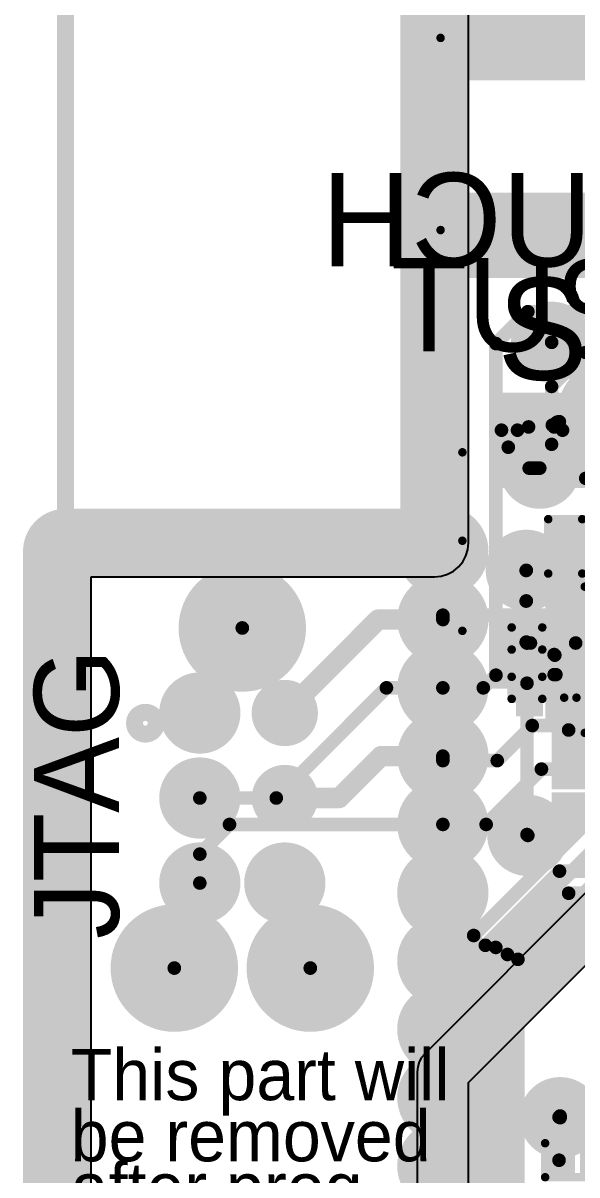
# Model space of a CAD drawing. Header units: millimetres. Extents: x 0.74 to 1.72, y 2.6 to 5.57.
# Drawn here: x 0.743 to 1.069, y 4.233 to 4.91 of the extents above; entities that cross this region are included whole.
import ezdxf

# ---------------------------------------------------------------- set-up
doc = ezdxf.new("R2010")
doc.units = ezdxf.units.MM
doc.header["$MEASUREMENT"] = 0
for name, color, linetype in [('BottomLayer', 5, 'Continuous'), ('BottomOverlay', 54, 'Continuous'), ('BottomPaste', 16, 'Continuous'), ('BottomSolder', 6, 'Continuous'), ('InternalPlane1', 76, 'Continuous'), ('InternalPlane2', 16, 'Continuous'), ('Mechanical1', 6, 'Continuous'), ('Mechanical2', 216, 'Continuous'), ('MultiLayer', 9, 'Continuous'), ('PadHoleLayer', 156, 'Continuous'), ('TopLayer', 1, 'Continuous'), ('TopOverlay', 2, 'Continuous'), ('TopPaste', 8, 'Continuous'), ('TopSolder', 216, 'Continuous'), ('ViaHoleLayer', 16, 'Continuous')]:
    doc.layers.add(name, color=color, linetype=linetype)

# ---------------------------------------------------------------- blocks, each defined once
blk = doc.blocks.new('8_UDFN_B_2')
at = {"layer": 'BottomLayer'}
for points in [[(-0.05512, 0.02362), (-0.02559, 0.02362), (-0.05512, 0.03543), (-0.02559, 0.03543)], [(0.02559, 0.02362), (0.05512, 0.02362), (0.02559, 0.03543), (0.05512, 0.03543)], [(-0.01772, -0.0315), (0.01772, -0.0315), (-0.01772, 0.0315), (0.01772, 0.0315)], [(-0.05512, 0.00394), (-0.02559, 0.00394), (-0.05512, 0.01575), (-0.02559, 0.01575)], [(0.02559, 0.00394), (0.05512, 0.00394), (0.02559, 0.01575), (0.05512, 0.01575)], [(-0.05512, -0.01575), (-0.02559, -0.01575), (-0.05512, -0.00394), (-0.02559, -0.00394)], [(0.02559, -0.01575), (0.05512, -0.01575), (0.02559, -0.00394), (0.05512, -0.00394)], [(-0.05512, -0.03543), (-0.02559, -0.03543), (-0.05512, -0.02362), (-0.02559, -0.02362)], [(0.02559, -0.03543), (0.05512, -0.03543), (0.02559, -0.02362), (0.05512, -0.02362)]]:
    blk.add_solid(points, dxfattribs=at)
at = {"layer": 'BottomOverlay', "const_width": 0.005}
for points in [[(0.036, 0.043), (-0.034, 0.043)], [(0.036, -0.043), (-0.034, -0.043)]]:
    blk.add_lwpolyline(points, dxfattribs=at)
at = {"layer": 'BottomOverlay'}
for points, const_width in [([(-0.03525, 0.043, 1), (-0.03275, 0.043, 1)], 0.0025), ([(0.03475, 0.043, 1), (0.03725, 0.043, 1)], 0.0025), ([(-0.049, -0.045, 1), (-0.053, -0.045, 1)], 0.00787), ([(-0.03525, -0.043, 1), (-0.03275, -0.043, 1)], 0.0025), ([(0.03475, -0.043, 1), (0.03725, -0.043, 1)], 0.0025), ([(-0.05497, -0.045, 1), (-0.05103, -0.045, 1)], 0.00394), ([(-0.05097, -0.045, 1), (-0.04703, -0.045, 1)], 0.00394)]:
    blk.add_lwpolyline(points, format="xyb", close=True, dxfattribs=dict(at, const_width=const_width))
at = {"layer": 'BottomPaste'}
for points in [[(-0.05512, 0.02362), (-0.02559, 0.02362), (-0.05512, 0.03543), (-0.02559, 0.03543)], [(0.02559, 0.02362), (0.05512, 0.02362), (0.02559, 0.03543), (0.05512, 0.03543)], [(-0.01772, -0.0315), (0.01772, -0.0315), (-0.01772, 0.0315), (0.01772, 0.0315)], [(-0.05512, 0.00394), (-0.02559, 0.00394), (-0.05512, 0.01575), (-0.02559, 0.01575)], [(0.02559, 0.00394), (0.05512, 0.00394), (0.02559, 0.01575), (0.05512, 0.01575)], [(-0.05512, -0.01575), (-0.02559, -0.01575), (-0.05512, -0.00394), (-0.02559, -0.00394)], [(0.02559, -0.01575), (0.05512, -0.01575), (0.02559, -0.00394), (0.05512, -0.00394)], [(-0.05512, -0.03543), (-0.02559, -0.03543), (-0.05512, -0.02362), (-0.02559, -0.02362)], [(0.02559, -0.03543), (0.05512, -0.03543), (0.02559, -0.02362), (0.05512, -0.02362)]]:
    blk.add_solid(points, dxfattribs=at)
at = {"layer": 'BottomSolder'}
for points in [[(-0.05912, 0.01962), (-0.02159, 0.01962), (-0.05912, 0.03943), (-0.02159, 0.03943)], [(-0.02172, -0.0355), (0.02172, -0.0355), (-0.02172, 0.0355), (0.02172, 0.0355)], [(0.02159, 0.01962), (0.05912, 0.01962), (0.02159, 0.03943), (0.05912, 0.03943)], [(-0.05912, -0.00006), (-0.02159, -0.00006), (-0.05912, 0.01975), (-0.02159, 0.01975)], [(0.02159, -0.00006), (0.05912, -0.00006), (0.02159, 0.01975), (0.05912, 0.01975)], [(-0.05912, -0.01975), (-0.02159, -0.01975), (-0.05912, 0.00006), (-0.02159, 0.00006)], [(0.02159, -0.01975), (0.05912, -0.01975), (0.02159, 0.00006), (0.05912, 0.00006)], [(-0.05912, -0.03943), (-0.02159, -0.03943), (-0.05912, -0.01962), (-0.02159, -0.01962)], [(0.02159, -0.03943), (0.05912, -0.03943), (0.02159, -0.01962), (0.05912, -0.01962)]]:
    blk.add_solid(points, dxfattribs=at)
blk = doc.blocks.new('U_FL_R_SMT_1_80__11')
at = {"layer": 'TopLayer'}
for points in [[(-0.07913, -0.00295), (-0.03701, -0.00295), (-0.07913, 0.08366), (-0.03701, 0.08366)], [(0.03701, -0.00295), (0.07913, -0.00295), (0.03701, 0.08366), (0.07913, 0.08366)], [(-0.02008, -0.05742), (0.02008, -0.05742), (-0.02008, -0.01529), (0.02008, -0.01529)]]:
    blk.add_solid(points, dxfattribs=at)
at = {"layer": 'TopOverlay', "const_width": 0.005}
for points in [[(-0.055, 0.097), (0.058, 0.097)], [(-0.06, -0.011), (-0.06, -0.029)], [(0.062, -0.011), (0.062, -0.029)], [(-0.06, -0.029), (-0.031, -0.029)], [(0.033, -0.029), (0.062, -0.029)]]:
    blk.add_lwpolyline(points, dxfattribs=at)
at = {"layer": 'TopOverlay', "const_width": 0.0025}
for points in [[(-0.05625, 0.097, 1), (-0.05375, 0.097, 1)], [(0.05675, 0.097, 1), (0.05925, 0.097, 1)], [(-0.06125, -0.011, 1), (-0.05875, -0.011, 1)], [(0.06075, -0.011, 1), (0.06325, -0.011, 1)], [(-0.06125, -0.029, 1), (-0.05875, -0.029, 1)], [(-0.06125, -0.029, 1), (-0.05875, -0.029, 1)], [(-0.03225, -0.029, 1), (-0.02975, -0.029, 1)], [(0.03175, -0.029, 1), (0.03425, -0.029, 1)], [(0.06075, -0.029, 1), (0.06325, -0.029, 1)], [(0.06075, -0.029, 1), (0.06325, -0.029, 1)]]:
    blk.add_lwpolyline(points, format="xyb", close=True, dxfattribs=at)
at = {"layer": 'TopPaste'}
for points in [[(-0.07913, -0.00295), (-0.03701, -0.00295), (-0.07913, 0.08366), (-0.03701, 0.08366)], [(0.03701, -0.00295), (0.07913, -0.00295), (0.03701, 0.08366), (0.07913, 0.08366)], [(-0.02008, -0.05742), (0.02008, -0.05742), (-0.02008, -0.01529), (0.02008, -0.01529)]]:
    blk.add_solid(points, dxfattribs=at)
at = {"layer": 'TopSolder'}
for points in [[(-0.08313, -0.00695), (-0.03301, -0.00695), (-0.08313, 0.08766), (-0.03301, 0.08766)], [(0.03301, -0.00695), (0.08313, -0.00695), (0.03301, 0.08766), (0.08313, 0.08766)], [(-0.02408, -0.06142), (0.02408, -0.06142), (-0.02408, -0.01129), (0.02408, -0.01129)]]:
    blk.add_solid(points, dxfattribs=at)
blk = doc.blocks.new('C___0402_B_22')
at = {"layer": 'BottomLayer'}
for points in [[(-0.0275, 0.0125), (-0.0275, -0.0125), (-0.0095, 0.0125), (-0.0095, -0.0125)], [(0.0095, 0.0125), (0.0095, -0.0125), (0.0275, 0.0125), (0.0275, -0.0125)]]:
    blk.add_solid(points, dxfattribs=at)
at = {"layer": 'BottomOverlay', "const_width": 0.005}
for points in [[(-0.031, 0.016), (-0.031, -0.016)], [(-0.011, 0.016), (-0.031, 0.016)], [(0.031, 0.016), (0.011, 0.016)], [(0.031, 0.016), (0.031, -0.016)], [(-0.011, -0.016), (-0.031, -0.016)], [(0.031, -0.016), (0.011, -0.016)]]:
    blk.add_lwpolyline(points, dxfattribs=at)
at = {"layer": 'BottomOverlay', "const_width": 0.0025}
for points in [[(-0.03225, 0.016, 1), (-0.02975, 0.016, 1)], [(-0.03225, 0.016, 1), (-0.02975, 0.016, 1)], [(-0.01225, 0.016, 1), (-0.00975, 0.016, 1)], [(0.00975, 0.016, 1), (0.01225, 0.016, 1)], [(0.02975, 0.016, 1), (0.03225, 0.016, 1)], [(0.02975, 0.016, 1), (0.03225, 0.016, 1)], [(-0.03225, -0.016, 1), (-0.02975, -0.016, 1)], [(-0.03225, -0.016, 1), (-0.02975, -0.016, 1)], [(-0.01225, -0.016, 1), (-0.00975, -0.016, 1)], [(0.00975, -0.016, 1), (0.01225, -0.016, 1)], [(0.02975, -0.016, 1), (0.03225, -0.016, 1)], [(0.02975, -0.016, 1), (0.03225, -0.016, 1)]]:
    blk.add_lwpolyline(points, format="xyb", close=True, dxfattribs=at)
at = {"layer": 'BottomPaste'}
for points in [[(-0.0275, 0.0125), (-0.0275, -0.0125), (-0.0095, 0.0125), (-0.0095, -0.0125)], [(0.0095, 0.0125), (0.0095, -0.0125), (0.0275, 0.0125), (0.0275, -0.0125)]]:
    blk.add_solid(points, dxfattribs=at)
at = {"layer": 'BottomSolder'}
for points in [[(-0.02986, 0.01486), (-0.02986, -0.01486), (-0.00714, 0.01486), (-0.00714, -0.01486)], [(0.00714, 0.01486), (0.00714, -0.01486), (0.02986, 0.01486), (0.02986, -0.01486)]]:
    blk.add_solid(points, dxfattribs=at)
blk = doc.blocks.new('B3U_1000P_23')
at = {"layer": 'TopLayer'}
for points in [[(-0.08307, -0.03386), (-0.05079, -0.03386), (-0.08307, 0.03386), (-0.05079, 0.03386)], [(0.05079, -0.03386), (0.08307, -0.03386), (0.05079, 0.03386), (0.08307, 0.03386)]]:
    blk.add_solid(points, dxfattribs=at)
at = {"layer": 'TopOverlay', "const_width": 0.005}
for points in [[(-0.053, 0.054), (0, 0.054)], [(0, 0.054), (0.052, 0.054)], [(-0.053, -0.054), (0, -0.054)], [(0, -0.054), (0.052, -0.054)]]:
    blk.add_lwpolyline(points, dxfattribs=at)
at = {"layer": 'TopOverlay', "const_width": 0.0025}
for points in [[(-0.05425, 0.054, 1), (-0.05175, 0.054, 1)], [(-0.00125, 0.054, 1), (0.00125, 0.054, 1)], [(-0.00125, 0.054, 1), (0.00125, 0.054, 1)], [(0.05075, 0.054, 1), (0.05325, 0.054, 1)], [(-0.05425, -0.054, 1), (-0.05175, -0.054, 1)], [(-0.00125, -0.054, 1), (0.00125, -0.054, 1)], [(-0.00125, -0.054, 1), (0.00125, -0.054, 1)], [(0.05075, -0.054, 1), (0.05325, -0.054, 1)]]:
    blk.add_lwpolyline(points, format="xyb", close=True, dxfattribs=at)
at = {"layer": 'TopPaste'}
for points in [[(-0.08307, -0.03386), (-0.05079, -0.03386), (-0.08307, 0.03386), (-0.05079, 0.03386)], [(0.05079, -0.03386), (0.08307, -0.03386), (0.05079, 0.03386), (0.08307, 0.03386)]]:
    blk.add_solid(points, dxfattribs=at)
at = {"layer": 'TopSolder'}
for points in [[(-0.08707, -0.03786), (-0.04679, -0.03786), (-0.08707, 0.03786), (-0.04679, 0.03786)], [(0.04679, -0.03786), (0.08707, -0.03786), (0.04679, 0.03786), (0.08707, 0.03786)]]:
    blk.add_solid(points, dxfattribs=at)
blk = doc.blocks.new('TC2030_IDC_24')
at = {"layer": 'BottomSolder', "const_width": 0.00402}
for points in [[(0.09799, 0.04, 1), (0.10201, 0.04, 1)], [(-0.10201, 0, 1), (-0.09799, 0, 1)], [(0.09799, -0.04, 1), (0.10201, -0.04, 1)]]:
    blk.add_lwpolyline(points, format="xyb", close=True, dxfattribs=at)
at = {"layer": 'InternalPlane1', "const_width": 0.03751}
for points in [[(0.08125, 0.04, 1), (0.11875, 0.04, 1)], [(-0.11875, 0, 1), (-0.08125, 0, 1)], [(0.08125, -0.04, 1), (0.11875, -0.04, 1)]]:
    blk.add_lwpolyline(points, format="xyb", close=True, dxfattribs=at)
at = {"layer": 'InternalPlane2', "const_width": 0.03751}
for points in [[(0.08125, 0.04, 1), (0.11875, 0.04, 1)], [(-0.11875, 0, 1), (-0.08125, 0, 1)], [(0.08125, -0.04, 1), (0.11875, -0.04, 1)]]:
    blk.add_lwpolyline(points, format="xyb", close=True, dxfattribs=at)
at = {"layer": 'PadHoleLayer', "const_width": 0.01951}
for points in [[(0.09025, 0.04, 1), (0.10975, 0.04, 1)], [(-0.10975, 0, 1), (-0.09025, 0, 1)], [(0.09025, -0.04, 1), (0.10975, -0.04, 1)]]:
    blk.add_lwpolyline(points, format="xyb", close=True, dxfattribs=at)
at = {"layer": 'TopLayer', "const_width": 0.01549}
for points in [[(-0.05775, 0.025, 1), (-0.04225, 0.025, 1)], [(-0.00775, 0.025, 1), (0.00775, 0.025, 1)], [(0.04225, 0.025, 1), (0.05775, 0.025, 1)], [(-0.05775, -0.025, 1), (-0.04225, -0.025, 1)], [(-0.05775, -0.025, 1), (-0.04225, -0.025, 1)], [(-0.00775, -0.025, 1), (0.00775, -0.025, 1)], [(0.04225, -0.025, 1), (0.05775, -0.025, 1)]]:
    blk.add_lwpolyline(points, format="xyb", close=True, dxfattribs=at)
at = {"layer": 'TopOverlay'}
for points, const_width in [([(-0.0376, -0.057, 1), (-0.0504, -0.057, 1)], 0.01), ([(-0.0529, -0.057, 1), (-0.0479, -0.057, 1)], 0.005), ([(-0.0401, -0.057, 1), (-0.0351, -0.057, 1)], 0.005)]:
    blk.add_lwpolyline(points, format="xyb", close=True, dxfattribs=dict(at, const_width=const_width))
at = {"layer": 'TopPaste', "const_width": 0.01549}
for points in [[(-0.05775, 0.025, 1), (-0.04225, 0.025, 1)], [(-0.00775, 0.025, 1), (0.00775, 0.025, 1)], [(0.04225, 0.025, 1), (0.05775, 0.025, 1)], [(-0.05775, -0.025, 1), (-0.04225, -0.025, 1)], [(-0.05775, -0.025, 1), (-0.04225, -0.025, 1)], [(-0.00775, -0.025, 1), (0.00775, -0.025, 1)], [(0.04225, -0.025, 1), (0.05775, -0.025, 1)]]:
    blk.add_lwpolyline(points, format="xyb", close=True, dxfattribs=at)
at = {"layer": 'TopSolder'}
for points, const_width in [([(-0.05975, 0.025, 1), (-0.04025, 0.025, 1)], 0.01949), ([(-0.00975, 0.025, 1), (0.00975, 0.025, 1)], 0.01949), ([(0.04025, 0.025, 1), (0.05975, 0.025, 1)], 0.01949), ([(0.09799, 0.04, 1), (0.10201, 0.04, 1)], 0.00402), ([(-0.10201, 0, 1), (-0.09799, 0, 1)], 0.00402), ([(-0.05975, -0.025, 1), (-0.04025, -0.025, 1)], 0.01949), ([(-0.05975, -0.025, 1), (-0.04025, -0.025, 1)], 0.01949), ([(-0.00975, -0.025, 1), (0.00975, -0.025, 1)], 0.01949), ([(0.04025, -0.025, 1), (0.05975, -0.025, 1)], 0.01949), ([(0.09799, -0.04, 1), (0.10201, -0.04, 1)], 0.00402)]:
    blk.add_lwpolyline(points, format="xyb", close=True, dxfattribs=dict(at, const_width=const_width))
blk = doc.blocks.new('R___0201_49')
at = {"layer": 'TopLayer'}
for points in [[(-0.01614, -0.00728), (-0.00551, -0.00728), (-0.01614, 0.00728), (-0.00551, 0.00728)], [(0.00551, -0.00728), (0.01614, -0.00728), (0.00551, 0.00728), (0.01614, 0.00728)]]:
    blk.add_solid(points, dxfattribs=at)
at = {"layer": 'TopOverlay', "const_width": 0.005}
for points in [[(-0.019, 0.01), (0.019, 0.01)], [(-0.019, -0.01), (-0.019, 0.01)], [(0.019, -0.01), (0.019, 0.01)], [(-0.019, -0.01), (0.019, -0.01)]]:
    blk.add_lwpolyline(points, dxfattribs=at)
at = {"layer": 'TopOverlay', "const_width": 0.0025}
for points in [[(-0.02025, 0.01, 1), (-0.01775, 0.01, 1)], [(-0.02025, 0.01, 1), (-0.01775, 0.01, 1)], [(0.01775, 0.01, 1), (0.02025, 0.01, 1)], [(0.01775, 0.01, 1), (0.02025, 0.01, 1)], [(-0.02025, -0.01, 1), (-0.01775, -0.01, 1)], [(-0.02025, -0.01, 1), (-0.01775, -0.01, 1)], [(0.01775, -0.01, 1), (0.02025, -0.01, 1)], [(0.01775, -0.01, 1), (0.02025, -0.01, 1)]]:
    blk.add_lwpolyline(points, format="xyb", close=True, dxfattribs=at)
at = {"layer": 'TopPaste'}
for points in [[(-0.01614, -0.00728), (-0.00551, -0.00728), (-0.01614, 0.00728), (-0.00551, 0.00728)], [(0.00551, -0.00728), (0.01614, -0.00728), (0.00551, 0.00728), (0.01614, 0.00728)]]:
    blk.add_solid(points, dxfattribs=at)
at = {"layer": 'TopSolder'}
for points in [[(-0.02014, -0.01128), (-0.00151, -0.01128), (-0.02014, 0.01128), (-0.00151, 0.01128)], [(0.00151, -0.01128), (0.02014, -0.01128), (0.00151, 0.01128), (0.02014, 0.01128)]]:
    blk.add_solid(points, dxfattribs=at)
blk = doc.blocks.new('SOT_363_60')
at = {"layer": 'TopLayer'}
for points in [[(-0.05394, 0.01772), (-0.02244, 0.01772), (-0.05394, 0.03346), (-0.02244, 0.03346)], [(0.02244, 0.01772), (0.05394, 0.01772), (0.02244, 0.03346), (0.05394, 0.03346)], [(-0.05394, -0.00787), (-0.02244, -0.00787), (-0.05394, 0.00787), (-0.02244, 0.00787)], [(0.02244, -0.00787), (0.05394, -0.00787), (0.02244, 0.00787), (0.05394, 0.00787)], [(-0.05394, -0.03346), (-0.02244, -0.03346), (-0.05394, -0.01772), (-0.02244, -0.01772)], [(0.02244, -0.03346), (0.05394, -0.03346), (0.02244, -0.01772), (0.05394, -0.01772)]]:
    blk.add_solid(points, dxfattribs=at)
at = {"layer": 'TopOverlay'}
for points, const_width in [([(-0.04339, 0.042, 1), (-0.05061, 0.042, 1)], 0.005), ([(-0.05186, 0.042, 1), (-0.04936, 0.042, 1)], 0.0025), ([(-0.04464, 0.042, 1), (-0.04214, 0.042, 1)], 0.0025), ([(-0.02525, 0.044, 1), (-0.02275, 0.044, 1)], 0.0025), ([(-0.02525, 0.044, 1), (-0.02275, 0.044, 1)], 0.0025), ([(-0.02525, 0.04, 1), (-0.02275, 0.04, 1)], 0.0025), ([(0.02275, 0.044, 1), (0.02525, 0.044, 1)], 0.0025), ([(0.02275, 0.044, 1), (0.02525, 0.044, 1)], 0.0025), ([(0.02275, 0.04, 1), (0.02525, 0.04, 1)], 0.0025), ([(-0.02525, -0.04, 1), (-0.02275, -0.04, 1)], 0.0025), ([(0.02275, -0.04, 1), (0.02525, -0.04, 1)], 0.0025), ([(-0.02525, -0.044, 1), (-0.02275, -0.044, 1)], 0.0025), ([(-0.02525, -0.044, 1), (-0.02275, -0.044, 1)], 0.0025), ([(0.02275, -0.044, 1), (0.02525, -0.044, 1)], 0.0025), ([(0.02275, -0.044, 1), (0.02525, -0.044, 1)], 0.0025)]:
    blk.add_lwpolyline(points, format="xyb", close=True, dxfattribs=dict(at, const_width=const_width))
at = {"layer": 'TopOverlay', "const_width": 0.005}
for points in [[(-0.024, 0.04), (-0.024, 0.044)], [(-0.024, 0.044), (0.024, 0.044)], [(0.024, 0.04), (0.024, 0.044)], [(-0.024, -0.044), (-0.024, -0.04)], [(0.024, -0.044), (0.024, -0.04)], [(-0.024, -0.044), (0.024, -0.044)]]:
    blk.add_lwpolyline(points, dxfattribs=at)
at = {"layer": 'TopPaste'}
for points in [[(-0.05394, 0.01772), (-0.02244, 0.01772), (-0.05394, 0.03346), (-0.02244, 0.03346)], [(0.02244, 0.01772), (0.05394, 0.01772), (0.02244, 0.03346), (0.05394, 0.03346)], [(-0.05394, -0.00787), (-0.02244, -0.00787), (-0.05394, 0.00787), (-0.02244, 0.00787)], [(0.02244, -0.00787), (0.05394, -0.00787), (0.02244, 0.00787), (0.05394, 0.00787)], [(-0.05394, -0.03346), (-0.02244, -0.03346), (-0.05394, -0.01772), (-0.02244, -0.01772)], [(0.02244, -0.03346), (0.05394, -0.03346), (0.02244, -0.01772), (0.05394, -0.01772)]]:
    blk.add_solid(points, dxfattribs=at)
at = {"layer": 'TopSolder'}
for points in [[(-0.05794, 0.01372), (-0.01844, 0.01372), (-0.05794, 0.03746), (-0.01844, 0.03746)], [(0.01844, 0.01372), (0.05794, 0.01372), (0.01844, 0.03746), (0.05794, 0.03746)], [(-0.05794, -0.01187), (-0.01844, -0.01187), (-0.05794, 0.01187), (-0.01844, 0.01187)], [(0.01844, -0.01187), (0.05794, -0.01187), (0.01844, 0.01187), (0.05794, 0.01187)], [(-0.05794, -0.03746), (-0.01844, -0.03746), (-0.05794, -0.01372), (-0.01844, -0.01372)], [(0.01844, -0.03746), (0.05794, -0.03746), (0.01844, -0.01372), (0.05794, -0.01372)]]:
    blk.add_solid(points, dxfattribs=at)
blk = doc.blocks.new('TEST_POINT_B_61')
at = {"layer": 'BottomLayer', "const_width": 0.03}
blk.add_lwpolyline([(-0.015, 0, 1), (0.015, 0, 1)], format="xyb", close=True, dxfattribs=at)
at = {"layer": 'BottomOverlay', "const_width": 0.00787}
for points in [[(-0.017, 0.037), (-0.037, 0.017)], [(-0.017, 0.037), (0.017, 0.037)], [(-0.017, 0.037), (0.017, 0.037)], [(0.017, 0.037), (0.037, 0.017)], [(-0.037, 0.017), (-0.037, -0.017)], [(0.037, 0.017), (0.037, -0.017)], [(-0.037, -0.017), (-0.017, -0.037)], [(0.037, -0.017), (0.017, -0.037)], [(-0.017, -0.037), (0.017, -0.037)], [(-0.017, -0.037), (0.017, -0.037)]]:
    blk.add_lwpolyline(points, dxfattribs=at)
at = {"layer": 'BottomOverlay', "const_width": 0.00394}
for points in [[(-0.01897, 0.037, 1), (-0.01503, 0.037, 1)], [(-0.01897, 0.037, 1), (-0.01503, 0.037, 1)], [(-0.01897, 0.037, 1), (-0.01503, 0.037, 1)], [(0.01503, 0.037, 1), (0.01897, 0.037, 1)], [(0.01503, 0.037, 1), (0.01897, 0.037, 1)], [(0.01503, 0.037, 1), (0.01897, 0.037, 1)], [(-0.03897, 0.017, 1), (-0.03503, 0.017, 1)], [(-0.03897, 0.017, 1), (-0.03503, 0.017, 1)], [(0.03503, 0.017, 1), (0.03897, 0.017, 1)], [(0.03503, 0.017, 1), (0.03897, 0.017, 1)], [(-0.03897, -0.017, 1), (-0.03503, -0.017, 1)], [(-0.03897, -0.017, 1), (-0.03503, -0.017, 1)], [(0.03503, -0.017, 1), (0.03897, -0.017, 1)], [(0.03503, -0.017, 1), (0.03897, -0.017, 1)], [(-0.01897, -0.037, 1), (-0.01503, -0.037, 1)], [(-0.01897, -0.037, 1), (-0.01503, -0.037, 1)], [(-0.01897, -0.037, 1), (-0.01503, -0.037, 1)], [(0.01503, -0.037, 1), (0.01897, -0.037, 1)], [(0.01503, -0.037, 1), (0.01897, -0.037, 1)], [(0.01503, -0.037, 1), (0.01897, -0.037, 1)]]:
    blk.add_lwpolyline(points, format="xyb", close=True, dxfattribs=at)
at = {"layer": 'BottomPaste', "const_width": 0.03}
blk.add_lwpolyline([(-0.015, 0, 1), (0.015, 0, 1)], format="xyb", close=True, dxfattribs=at)
at = {"layer": 'BottomSolder', "const_width": 0.034}
blk.add_lwpolyline([(-0.017, 0, 1), (0.017, 0, 1)], format="xyb", close=True, dxfattribs=at)
blk = doc.blocks.new('CAP_0201_B_95')
at = {"layer": 'BottomLayer'}
for points in [[(-0.01772, -0.00591), (-0.00591, -0.00591), (-0.01772, 0.00591), (-0.00591, 0.00591)], [(0.00591, -0.00591), (0.01772, -0.00591), (0.00591, 0.00591), (0.01772, 0.00591)]]:
    blk.add_solid(points, dxfattribs=at)
at = {"layer": 'BottomOverlay', "const_width": 0.005}
for points in [[(-0.008, 0.009), (-0.021, 0.009)], [(-0.021, -0.009), (-0.021, 0.009)], [(0.021, 0.009), (0.008, 0.009)], [(0.021, -0.009), (0.021, 0.009)], [(-0.008, -0.009), (-0.021, -0.009)], [(0.021, -0.009), (0.008, -0.009)]]:
    blk.add_lwpolyline(points, dxfattribs=at)
at = {"layer": 'BottomOverlay', "const_width": 0.0025}
for points in [[(-0.02225, 0.009, 1), (-0.01975, 0.009, 1)], [(-0.02225, 0.009, 1), (-0.01975, 0.009, 1)], [(-0.00925, 0.009, 1), (-0.00675, 0.009, 1)], [(0.00675, 0.009, 1), (0.00925, 0.009, 1)], [(0.01975, 0.009, 1), (0.02225, 0.009, 1)], [(0.01975, 0.009, 1), (0.02225, 0.009, 1)], [(-0.02225, -0.009, 1), (-0.01975, -0.009, 1)], [(-0.02225, -0.009, 1), (-0.01975, -0.009, 1)], [(-0.00925, -0.009, 1), (-0.00675, -0.009, 1)], [(0.00675, -0.009, 1), (0.00925, -0.009, 1)], [(0.01975, -0.009, 1), (0.02225, -0.009, 1)], [(0.01975, -0.009, 1), (0.02225, -0.009, 1)]]:
    blk.add_lwpolyline(points, format="xyb", close=True, dxfattribs=at)
at = {"layer": 'BottomPaste'}
for points in [[(-0.01772, -0.00591), (-0.00591, -0.00591), (-0.01772, 0.00591), (-0.00591, 0.00591)], [(0.00591, -0.00591), (0.01772, -0.00591), (0.00591, 0.00591), (0.01772, 0.00591)]]:
    blk.add_solid(points, dxfattribs=at)
at = {"layer": 'BottomSolder'}
for points in [[(-0.01988, -0.00807), (-0.00374, -0.00807), (-0.01988, 0.00807), (-0.00374, 0.00807)], [(0.00374, -0.00807), (0.01988, -0.00807), (0.00374, 0.00807), (0.01988, 0.00807)]]:
    blk.add_solid(points, dxfattribs=at)

msp = doc.modelspace()

# ---------------------------------------------------------------- linework, layer by layer
at = {"layer": 'BottomLayer', "const_width": 0.008}
for points in [[(1.02175, 4.72194), (1.04051, 4.7407)], [(1.04051, 4.7407), (1.17613, 4.7407)], [(1.02175, 4.52694), (1.02175, 4.72194)], [(1.05451, 4.7227), (1.17651, 4.7227)], [(1.03951, 4.5885), (1.03961, 4.5886)], [(1.03951, 4.5705), (1.03951, 4.5885)], [(1.03951, 4.5705), (1.03961, 4.5706)], [(1.03961, 4.5464), (1.03961, 4.5706)], [(1.03951, 4.5463), (1.03961, 4.5464)], [(1.03951, 4.5463), (1.04, 4.54581)], [(1.04203, 4.54584), (1.06865, 4.54584)], [(1.0143, 4.51949), (1.02175, 4.52694)], [(1.04, 4.43321), (1.04, 4.52219)], [(0.89251, 4.4547), (0.9573, 4.51949)], [(0.9573, 4.51949), (0.99051, 4.51949)], [(0.99051, 4.51949), (1.0143, 4.51949)], [(1.06451, 4.4947), (1.07721, 4.482)], [(0.84751, 4.4547), (0.89251, 4.4547)], [(1.00865, 4.37384), (1.08551, 4.4507)], [(0.84751, 4.4217), (0.86498, 4.43917)], [(0.86498, 4.43917), (0.99051, 4.43917)], [(1.02165, 4.36684), (1.09181, 4.437)], [(1.04, 4.43321), (1.04051, 4.4327)], [(0.84751, 4.4047), (0.84751, 4.4217)], [(1.03465, 4.35984), (1.09881, 4.424)], [(1.00865, 3.59692), (1.00865, 4.37384)], [(1.02165, 3.6023), (1.02165, 4.36684)], [(1.03465, 3.60956), (1.03465, 4.35984)]]:
    msp.add_lwpolyline(points, dxfattribs=at)
at = {"layer": 'BottomLayer'}
for points, const_width in [([(1.03851, 4.7407, 1), (1.04251, 4.7407, 1)], 0.004), ([(1.03851, 4.7407, 1), (1.04251, 4.7407, 1)], 0.004), ([(1.05008, 4.7227, 1), (1.05894, 4.7227, 1)], 0.00886), ([(1.01975, 4.72194, 1), (1.02375, 4.72194, 1)], 0.004), ([(1.01975, 4.72194, 1), (1.02375, 4.72194, 1)], 0.004), ([(1.05251, 4.7227, 1), (1.05651, 4.7227, 1)], 0.004), ([(1.04308, 4.6487, 1), (1.05194, 4.6487, 1)], 0.00886), ([(1.03518, 4.5886, 1), (1.04404, 4.5886, 1)], 0.00886), ([(1.03751, 4.5885, 1), (1.04151, 4.5885, 1)], 0.004), ([(1.03751, 4.5885, 1), (1.04151, 4.5885, 1)], 0.004), ([(1.03761, 4.5886, 1), (1.04161, 4.5886, 1)], 0.004), ([(1.03751, 4.5705, 1), (1.04151, 4.5705, 1)], 0.004), ([(1.03751, 4.5705, 1), (1.04151, 4.5705, 1)], 0.004), ([(1.03761, 4.5706, 1), (1.04161, 4.5706, 1)], 0.004), ([(1.03761, 4.5706, 1), (1.04161, 4.5706, 1)], 0.004), ([(1.03751, 4.5463, 1), (1.04151, 4.5463, 1)], 0.004), ([(1.03751, 4.5463, 1), (1.04151, 4.5463, 1)], 0.004), ([(1.03761, 4.5464, 1), (1.04161, 4.5464, 1)], 0.004), ([(1.03761, 4.5464, 1), (1.04161, 4.5464, 1)], 0.004), ([(1.038, 4.54581, 1), (1.042, 4.54581, 1)], 0.004), ([(1.04003, 4.54584, 1), (1.04403, 4.54584, 1)], 0.004), ([(1.06665, 4.54584, 1), (1.07065, 4.54584, 1)], 0.004), ([(1.01975, 4.52694, 1), (1.02375, 4.52694, 1)], 0.004), ([(1.01975, 4.52694, 1), (1.02375, 4.52694, 1)], 0.004), ([(1.038, 4.52219, 1), (1.042, 4.52219, 1)], 0.004), ([(0.9553, 4.51949, 1), (0.9593, 4.51949, 1)], 0.004), ([(0.9553, 4.51949, 1), (0.9593, 4.51949, 1)], 0.004), ([(0.98851, 4.51949, 1), (0.99251, 4.51949, 1)], 0.004), ([(0.98851, 4.51949, 1), (0.99251, 4.51949, 1)], 0.004), ([(1.0123, 4.51949, 1), (1.0163, 4.51949, 1)], 0.004), ([(1.0123, 4.51949, 1), (1.0163, 4.51949, 1)], 0.004), ([(0.84308, 4.5047, 1), (0.85194, 4.5047, 1)], 0.00886), ([(1.06251, 4.4947, 1), (1.06651, 4.4947, 1)], 0.004), ([(0.84308, 4.4547, 1), (0.85194, 4.4547, 1)], 0.00886), ([(0.84551, 4.4547, 1), (0.84951, 4.4547, 1)], 0.004), ([(0.89051, 4.4547, 1), (0.89451, 4.4547, 1)], 0.004), ([(0.89051, 4.4547, 1), (0.89451, 4.4547, 1)], 0.004), ([(0.86298, 4.43917, 1), (0.86698, 4.43917, 1)], 0.004), ([(0.86298, 4.43917, 1), (0.86698, 4.43917, 1)], 0.004), ([(0.98851, 4.43917, 1), (0.99251, 4.43917, 1)], 0.004), ([(1.03608, 4.4327, 1), (1.04494, 4.4327, 1)], 0.00886), ([(1.038, 4.43321, 1), (1.042, 4.43321, 1)], 0.004), ([(1.038, 4.43321, 1), (1.042, 4.43321, 1)], 0.004), ([(1.03851, 4.4327, 1), (1.04251, 4.4327, 1)], 0.004), ([(0.84551, 4.4217, 1), (0.84951, 4.4217, 1)], 0.004), ([(0.84551, 4.4217, 1), (0.84951, 4.4217, 1)], 0.004), ([(0.84308, 4.4047, 1), (0.85194, 4.4047, 1)], 0.00886), ([(0.89308, 4.4047, 1), (0.90194, 4.4047, 1)], 0.00886), ([(0.84551, 4.4047, 1), (0.84951, 4.4047, 1)], 0.004), ([(1.00665, 4.37384, 1), (1.01065, 4.37384, 1)], 0.004), ([(1.00665, 4.37384, 1), (1.01065, 4.37384, 1)], 0.004), ([(1.01965, 4.36684, 1), (1.02365, 4.36684, 1)], 0.004), ([(1.01965, 4.36684, 1), (1.02365, 4.36684, 1)], 0.004), ([(1.03265, 4.35984, 1), (1.03665, 4.35984, 1)], 0.004), ([(1.03265, 4.35984, 1), (1.03665, 4.35984, 1)], 0.004), ([(1.05508, 4.2667, 1), (1.06394, 4.2667, 1)], 0.00886)]:
    msp.add_lwpolyline(points, format="xyb", close=True, dxfattribs=dict(at, const_width=const_width))
for points in [[(1.05451, 4.56553), (1.08468, 4.56553), (1.05451, 4.6157), (1.08468, 4.6157)], [(1.01151, 4.54849), (1.01151, 4.5707), (0.97051, 4.54849), (0.97051, 4.5707)], [(1.03351, 4.5177), (1.08551, 4.5177), (1.03351, 4.5327), (1.08551, 4.5327)], [(1.01151, 4.5077), (1.01151, 4.52991), (0.97051, 4.5077), (0.97051, 4.52991)], [(1.03351, 4.5027), (1.04951, 4.5027), (1.03351, 4.52219), (1.04951, 4.52219)], [(1.05451, 4.4777), (1.08451, 4.4777), (1.05451, 4.5117), (1.08451, 4.5117)], [(1.01151, 4.46801), (1.01151, 4.49023), (0.97051, 4.46801), (0.97051, 4.49023)], [(1.01151, 4.42786), (1.01151, 4.45007), (0.97051, 4.42786), (0.97051, 4.45007)]]:
    msp.add_solid(points, dxfattribs=at)
at = {"layer": 'BottomSolder'}
for points, const_width in [([(0.98608, 4.5998, 1), (0.99494, 4.5998, 1)], 0.00886), ([(0.98608, 4.55964, 1), (0.99494, 4.55964, 1)], 0.00886), ([(0.98608, 4.51949, 1), (0.99494, 4.51949, 1)], 0.00886), ([(0.84108, 4.5047, 1), (0.85394, 4.5047, 1)], 0.01286), ([(0.98608, 4.47933, 1), (0.99494, 4.47933, 1)], 0.00886), ([(0.84108, 4.4547, 1), (0.85394, 4.4547, 1)], 0.01286), ([(0.98608, 4.43917, 1), (0.99494, 4.43917, 1)], 0.00886), ([(0.89108, 4.4047, 1), (0.90394, 4.4047, 1)], 0.01286), ([(0.98608, 4.39902, 1), (0.99494, 4.39902, 1)], 0.00886), ([(0.98608, 4.35886, 1), (0.99494, 4.35886, 1)], 0.00886), ([(0.98608, 4.3187, 1), (0.99494, 4.3187, 1)], 0.00886), ([(0.98608, 4.27854, 1), (0.99494, 4.27854, 1)], 0.00886), ([(0.98608, 4.23839, 1), (0.99494, 4.23839, 1)], 0.00886)]:
    msp.add_lwpolyline(points, format="xyb", close=True, dxfattribs=dict(at, const_width=const_width))
at = {"layer": 'InternalPlane1'}
for p, q in [((1.00564, 4.60482), (1.00564, 4.98492)), ((1.00411, 4.59713), (1.00526, 4.6009)), ((1.00526, 4.6009), (1.00564, 4.60482)), ((0.99975, 4.59061), (1.00225, 4.59365)), ((1.00225, 4.59365), (1.00411, 4.59713)), ((0.98947, 4.58511), (0.99324, 4.58625)), ((0.99324, 4.58625), (0.99671, 4.58811)), ((0.99671, 4.58811), (0.99975, 4.59061)), ((0.78359, 4.21278), (0.78359, 4.58472)), ((0.78359, 4.58472), (0.98554, 4.58472)), ((0.98554, 4.58472), (0.98947, 4.58511)), ((1.07685, 4.40136), (0.97985, 4.30436)), ((1.00558, 4.28746), (1.09375, 4.37563)), ((0.97798, 4.30207), (0.97658, 4.29947)), ((0.97985, 4.30436), (0.97798, 4.30207)), ((0.97573, 4.29664), (0.97544, 4.2937)), ((0.97658, 4.29947), (0.97573, 4.29664)), ((0.97544, 4.2937), (0.97544, 4.21278)), ((1.00558, 4.2057), (1.00558, 4.28746))]:
    msp.add_line(p, q, dxfattribs=at)
for points, const_width in [([(0.98554, 4.60482), (0.98554, 5)], 0.04), ([(0.76851, 4.60482), (0.98554, 4.60482)], 0.04), ([(0.7635, 4.1977), (0.7635, 4.5998)], 0.04), ([(0.99051, 4.2937), (1.08751, 4.3907)], 0.03), ([(0.99051, 4.2057), (0.99051, 4.2937)], 0.03)]:
    msp.add_lwpolyline(points, dxfattribs=dict(at, const_width=const_width))
for points, const_width in [([(1.04256, 4.7227, 1), (1.06646, 4.7227, 1)], 0.02391), ([(1.03556, 4.6487, 1), (1.05946, 4.6487, 1)], 0.02391), ([(0.75851, 4.60482, 1), (0.77851, 4.60482, 1)], 0.02), ([(0.75851, 4.60482, 1), (0.77851, 4.60482, 1)], 0.02), ([(0.97708, 4.5998, 1), (1.00394, 4.5998, 1)], 0.02686), ([(0.97554, 4.60482, 1), (0.99554, 4.60482, 1)], 0.02), ([(0.97554, 4.60482, 1), (0.99554, 4.60482, 1)], 0.02), ([(0.7535, 4.5998, 1), (0.7735, 4.5998, 1)], 0.02), ([(0.7535, 4.5998, 1), (0.7735, 4.5998, 1)], 0.02), ([(0.97708, 4.55964, 1), (1.00394, 4.55964, 1)], 0.02686), ([(0.97708, 4.51949, 1), (1.00394, 4.51949, 1)], 0.02686), ([(0.97708, 4.47933, 1), (1.00394, 4.47933, 1)], 0.02686), ([(0.83556, 4.4547, 1), (0.85946, 4.4547, 1)], 0.02391), ([(0.97708, 4.43917, 1), (1.00394, 4.43917, 1)], 0.02686), ([(1.02856, 4.4327, 1), (1.05246, 4.4327, 1)], 0.02391), ([(0.83556, 4.4047, 1), (0.85946, 4.4047, 1)], 0.02391), ([(0.88556, 4.4047, 1), (0.90946, 4.4047, 1)], 0.02391), ([(0.97708, 4.35886, 1), (1.00394, 4.35886, 1)], 0.02686), ([(0.97708, 4.3187, 1), (1.00394, 4.3187, 1)], 0.02686), ([(0.98301, 4.2937, 1), (0.99801, 4.2937, 1)], 0.015), ([(0.98301, 4.2937, 1), (0.99801, 4.2937, 1)], 0.015), ([(0.97708, 4.27854, 1), (1.00394, 4.27854, 1)], 0.02686), ([(1.04756, 4.2667, 1), (1.07146, 4.2667, 1)], 0.02391), ([(0.97708, 4.23839, 1), (1.00394, 4.23839, 1)], 0.02686)]:
    msp.add_lwpolyline(points, format="xyb", close=True, dxfattribs=dict(at, const_width=const_width))
at = {"layer": 'InternalPlane1', "const_width": 0.04}
msp.add_lwpolyline([(0.7635, 4.5998, -0.414214), (0.76851, 4.60482)], format="xyb", dxfattribs=at)
at = {"layer": 'InternalPlane2'}
for p, q in [((1.00564, 4.60482), (1.00564, 4.98492)), ((1.00411, 4.59713), (1.00526, 4.6009)), ((1.00526, 4.6009), (1.00564, 4.60482)), ((0.99975, 4.59061), (1.00225, 4.59365)), ((1.00225, 4.59365), (1.00411, 4.59713)), ((0.98947, 4.58511), (0.99324, 4.58625)), ((0.99324, 4.58625), (0.99671, 4.58811)), ((0.99671, 4.58811), (0.99975, 4.59061)), ((0.78359, 4.21278), (0.78359, 4.58472)), ((0.78359, 4.58472), (0.98554, 4.58472)), ((0.98554, 4.58472), (0.98947, 4.58511))]:
    msp.add_line(p, q, dxfattribs=at)
at = {"layer": 'InternalPlane2', "const_width": 0.04}
for points in [[(0.98554, 4.60482), (0.98554, 5)], [(0.76851, 4.60482), (0.98554, 4.60482)], [(0.7635, 4.1977), (0.7635, 4.5998)]]:
    msp.add_lwpolyline(points, dxfattribs=at)
at = {"layer": 'InternalPlane2'}
for points, const_width in [([(1.04256, 4.7227, 1), (1.06646, 4.7227, 1)], 0.02391), ([(0.75851, 4.60482, 1), (0.77851, 4.60482, 1)], 0.02), ([(0.75851, 4.60482, 1), (0.77851, 4.60482, 1)], 0.02), ([(0.97708, 4.5998, 1), (1.00394, 4.5998, 1)], 0.02686), ([(0.97554, 4.60482, 1), (0.99554, 4.60482, 1)], 0.02), ([(0.97554, 4.60482, 1), (0.99554, 4.60482, 1)], 0.02), ([(0.7535, 4.5998, 1), (0.7735, 4.5998, 1)], 0.02), ([(0.7535, 4.5998, 1), (0.7735, 4.5998, 1)], 0.02), ([(1.02766, 4.5886, 1), (1.05156, 4.5886, 1)], 0.02391), ([(0.97708, 4.55964, 1), (1.00394, 4.55964, 1)], 0.02686), ([(0.97708, 4.51949, 1), (1.00394, 4.51949, 1)], 0.02686), ([(0.83556, 4.5047, 1), (0.85946, 4.5047, 1)], 0.02391), ([(0.97708, 4.47933, 1), (1.00394, 4.47933, 1)], 0.02686), ([(0.83556, 4.4547, 1), (0.85946, 4.4547, 1)], 0.02391), ([(0.97708, 4.43917, 1), (1.00394, 4.43917, 1)], 0.02686), ([(0.83556, 4.4047, 1), (0.85946, 4.4047, 1)], 0.02391), ([(0.97708, 4.39902, 1), (1.00394, 4.39902, 1)], 0.02686), ([(0.97708, 4.3187, 1), (1.00394, 4.3187, 1)], 0.02686), ([(0.97708, 4.27854, 1), (1.00394, 4.27854, 1)], 0.02686), ([(0.97708, 4.23839, 1), (1.00394, 4.23839, 1)], 0.02686)]:
    msp.add_lwpolyline(points, format="xyb", close=True, dxfattribs=dict(at, const_width=const_width))
at = {"layer": 'InternalPlane2', "const_width": 0.04}
msp.add_lwpolyline([(0.7635, 4.5998, -0.414214), (0.76851, 4.60482)], format="xyb", dxfattribs=at)
at = {"layer": 'Mechanical1', "const_width": 0.01}
msp.add_lwpolyline([(0.76851, 4.6148), (0.76851, 5.2347)], dxfattribs=at)
at = {"layer": 'Mechanical1', "const_width": 0.005}
msp.add_lwpolyline([(0.76601, 4.6148, 1), (0.77101, 4.6148, 1)], format="xyb", close=True, dxfattribs=at)
at = {"layer": 'Mechanical2', "const_width": 0.01}
for points in [[(0.99056, 4.5998), (0.99056, 5)], [(0.76851, 4.1977), (0.76851, 4.5998)], [(0.76851, 4.5998), (0.98951, 4.5998)]]:
    msp.add_lwpolyline(points, dxfattribs=at)
at = {"layer": 'Mechanical2', "const_width": 0.005}
for points in [[(0.76601, 4.5998, 1), (0.77101, 4.5998, 1)], [(0.76601, 4.5998, 1), (0.77101, 4.5998, 1)], [(0.98701, 4.5998, 1), (0.99201, 4.5998, 1)], [(0.98806, 4.5998, 1), (0.99306, 4.5998, 1)]]:
    msp.add_lwpolyline(points, format="xyb", close=True, dxfattribs=at)
at = {"layer": 'MultiLayer', "const_width": 0.00886}
for points in [[(1.05008, 4.7227, 1), (1.05894, 4.7227, 1)], [(1.04308, 4.6487, 1), (1.05194, 4.6487, 1)], [(1.03518, 4.5886, 1), (1.04404, 4.5886, 1)], [(0.84308, 4.5047, 1), (0.85194, 4.5047, 1)], [(0.84308, 4.4547, 1), (0.85194, 4.4547, 1)], [(1.03608, 4.4327, 1), (1.04494, 4.4327, 1)], [(0.84308, 4.4047, 1), (0.85194, 4.4047, 1)], [(0.89308, 4.4047, 1), (0.90194, 4.4047, 1)], [(1.05508, 4.2667, 1), (1.06394, 4.2667, 1)]]:
    msp.add_lwpolyline(points, format="xyb", close=True, dxfattribs=at)
at = {"layer": 'PadHoleLayer', "const_width": 0.00886}
for points in [[(0.98608, 4.5998, 1), (0.99494, 4.5998, 1)], [(0.98608, 4.55964, 1), (0.99494, 4.55964, 1)], [(0.98608, 4.51949, 1), (0.99494, 4.51949, 1)], [(0.98608, 4.47933, 1), (0.99494, 4.47933, 1)], [(0.98608, 4.43917, 1), (0.99494, 4.43917, 1)], [(0.98608, 4.39902, 1), (0.99494, 4.39902, 1)], [(0.98608, 4.35886, 1), (0.99494, 4.35886, 1)], [(0.98608, 4.3187, 1), (0.99494, 4.3187, 1)], [(0.98608, 4.27854, 1), (0.99494, 4.27854, 1)], [(0.98608, 4.23839, 1), (0.99494, 4.23839, 1)]]:
    msp.add_lwpolyline(points, format="xyb", close=True, dxfattribs=at)
at = {"layer": 'TopLayer'}
for points, const_width in [([(1.0458, 4.78563), (1.09551, 4.78563)], 0.02), ([(1.05451, 4.7227), (1.08751, 4.7227)], 0.008), ([(1.025, 4.671), (1.03442, 4.671)], 0.008), ([(1.03442, 4.671), (1.06093, 4.671)], 0.008), ([(1.04093, 4.67293), (1.056, 4.67293)], 0.008), ([(1.029, 4.661), (1.0413, 4.6487)], 0.008), ([(1.0413, 4.6487), (1.04751, 4.6487)], 0.008), ([(0.99051, 4.56221), (1.08802, 4.56221)], 0.008), ([(0.99051, 4.55964), (0.99051, 4.56221)], 0.008), ([(0.89751, 4.5047), (0.95245, 4.55964)], 0.012), ([(0.95245, 4.55964), (0.99051, 4.55964)], 0.012), ([(1.056, 4.53907), (1.05637, 4.5387)], 0.008), ([(1.05637, 4.5387), (1.12551, 4.5387)], 0.008), ([(1.056, 4.52726), (1.057, 4.52726)], 0.008), ([(1.02251, 4.4767), (1.0431, 4.49729)], 0.008), ([(1.0431, 4.49729), (1.07432, 4.49729)], 0.008), ([(0.92951, 4.4547), (0.95414, 4.47933)], 0.012), ([(0.95414, 4.47933), (0.99051, 4.47933)], 0.012), ([(0.99051, 4.4767), (0.99051, 4.47933)], 0.008), ([(0.99051, 4.4767), (1.02251, 4.4767)], 0.008), ([(1.01598, 4.43917), (1.04851, 4.4717)], 0.008), ([(1.04851, 4.4717), (1.07432, 4.4717)], 0.008), ([(0.89751, 4.4547), (0.92951, 4.4547)], 0.012), ([(0.99051, 4.43917), (1.01598, 4.43917)], 0.008), ([(1.01551, 4.36808), (1.05913, 4.4117)], 0.008), ([(1.05913, 4.4117), (1.25251, 4.4117)], 0.008), ([(1.02851, 4.3627), (1.06451, 4.3987)], 0.008), ([(1.06451, 4.3987), (1.25789, 4.3987)], 0.008), ([(1.01551, 3.6107), (1.01551, 4.36808)], 0.008), ([(1.02851, 3.61833), (1.02851, 4.3627)], 0.008), ([(1.05886, 4.26705), (1.05951, 4.2677)], 0.008), ([(1.05886, 4.2417), (1.05886, 4.26705)], 0.008), ([(1.05951, 4.2667), (1.05951, 4.2677)], 0.008)]:
    msp.add_lwpolyline(points, dxfattribs=dict(at, const_width=const_width))
for points, const_width in [([(1.0408, 4.78563, 1), (1.0508, 4.78563, 1)], 0.01), ([(1.05008, 4.7227, 1), (1.05894, 4.7227, 1)], 0.00886), ([(1.05251, 4.7227, 1), (1.05651, 4.7227, 1)], 0.004), ([(1.023, 4.671, 1), (1.027, 4.671, 1)], 0.004), ([(1.03242, 4.671, 1), (1.03642, 4.671, 1)], 0.004), ([(1.03242, 4.671, 1), (1.03642, 4.671, 1)], 0.004), ([(1.03242, 4.671, 1), (1.03642, 4.671, 1)], 0.004), ([(1.03242, 4.671, 1), (1.03642, 4.671, 1)], 0.004), ([(1.03893, 4.67293, 1), (1.04293, 4.67293, 1)], 0.004), ([(1.03893, 4.67293, 1), (1.04293, 4.67293, 1)], 0.004), ([(1.05293, 4.674, 1), (1.05693, 4.674, 1)], 0.004), ([(1.054, 4.67293, 1), (1.058, 4.67293, 1)], 0.004), ([(1.054, 4.67293, 1), (1.058, 4.67293, 1)], 0.004), ([(1.054, 4.67293, 1), (1.058, 4.67293, 1)], 0.004), ([(1.05707, 4.676, 1), (1.06107, 4.676, 1)], 0.004), ([(1.05893, 4.671, 1), (1.06293, 4.671, 1)], 0.004), ([(1.027, 4.661, 1), (1.031, 4.661, 1)], 0.004), ([(1.027, 4.661, 1), (1.031, 4.661, 1)], 0.004), ([(1.04308, 4.6487, 1), (1.05194, 4.6487, 1)], 0.00886), ([(1.0393, 4.6487, 1), (1.0433, 4.6487, 1)], 0.004), ([(1.0393, 4.6487, 1), (1.0433, 4.6487, 1)], 0.004), ([(1.04551, 4.6487, 1), (1.04951, 4.6487, 1)], 0.004), ([(1.03518, 4.5886, 1), (1.04404, 4.5886, 1)], 0.00886), ([(0.98851, 4.56221, 1), (0.99251, 4.56221, 1)], 0.004), ([(0.98851, 4.56221, 1), (0.99251, 4.56221, 1)], 0.004), ([(0.94945, 4.55964, 1), (0.95545, 4.55964, 1)], 0.006), ([(0.94945, 4.55964, 1), (0.95545, 4.55964, 1)], 0.006), ([(0.98751, 4.55964, 1), (0.99351, 4.55964, 1)], 0.006), ([(0.98851, 4.55964, 1), (0.99251, 4.55964, 1)], 0.004), ([(1.054, 4.53907, 1), (1.058, 4.53907, 1)], 0.004), ([(1.05437, 4.5387, 1), (1.05837, 4.5387, 1)], 0.004), ([(1.05437, 4.5387, 1), (1.05837, 4.5387, 1)], 0.004), ([(1.054, 4.52726, 1), (1.058, 4.52726, 1)], 0.004), ([(1.055, 4.52726, 1), (1.059, 4.52726, 1)], 0.004), ([(0.84308, 4.5047, 1), (0.85194, 4.5047, 1)], 0.00886), ([(0.89451, 4.5047, 1), (0.90051, 4.5047, 1)], 0.006), ([(1.0411, 4.49729, 1), (1.0451, 4.49729, 1)], 0.004), ([(1.0411, 4.49729, 1), (1.0451, 4.49729, 1)], 0.004), ([(0.95114, 4.47933, 1), (0.95714, 4.47933, 1)], 0.006), ([(0.95114, 4.47933, 1), (0.95714, 4.47933, 1)], 0.006), ([(0.98751, 4.47933, 1), (0.99351, 4.47933, 1)], 0.006), ([(0.98851, 4.47933, 1), (0.99251, 4.47933, 1)], 0.004), ([(0.98851, 4.4767, 1), (0.99251, 4.4767, 1)], 0.004), ([(0.98851, 4.4767, 1), (0.99251, 4.4767, 1)], 0.004), ([(1.02051, 4.4767, 1), (1.02451, 4.4767, 1)], 0.004), ([(1.02051, 4.4767, 1), (1.02451, 4.4767, 1)], 0.004), ([(1.04651, 4.4717, 1), (1.05051, 4.4717, 1)], 0.004), ([(1.04651, 4.4717, 1), (1.05051, 4.4717, 1)], 0.004), ([(0.84308, 4.4547, 1), (0.85194, 4.4547, 1)], 0.00886), ([(0.89451, 4.4547, 1), (0.90051, 4.4547, 1)], 0.006), ([(0.92651, 4.4547, 1), (0.93251, 4.4547, 1)], 0.006), ([(0.92651, 4.4547, 1), (0.93251, 4.4547, 1)], 0.006), ([(0.98851, 4.43917, 1), (0.99251, 4.43917, 1)], 0.004), ([(1.01398, 4.43917, 1), (1.01798, 4.43917, 1)], 0.004), ([(1.01398, 4.43917, 1), (1.01798, 4.43917, 1)], 0.004), ([(1.03608, 4.4327, 1), (1.04494, 4.4327, 1)], 0.00886), ([(0.84308, 4.4047, 1), (0.85194, 4.4047, 1)], 0.00886), ([(0.89308, 4.4047, 1), (0.90194, 4.4047, 1)], 0.00886), ([(1.05713, 4.4117, 1), (1.06113, 4.4117, 1)], 0.004), ([(1.05713, 4.4117, 1), (1.06113, 4.4117, 1)], 0.004), ([(1.06251, 4.3987, 1), (1.06651, 4.3987, 1)], 0.004), ([(1.06251, 4.3987, 1), (1.06651, 4.3987, 1)], 0.004), ([(1.01351, 4.36808, 1), (1.01751, 4.36808, 1)], 0.004), ([(1.01351, 4.36808, 1), (1.01751, 4.36808, 1)], 0.004), ([(1.02651, 4.3627, 1), (1.03051, 4.3627, 1)], 0.004), ([(1.02651, 4.3627, 1), (1.03051, 4.3627, 1)], 0.004), ([(1.05508, 4.2667, 1), (1.06394, 4.2667, 1)], 0.00886), ([(1.05686, 4.26705, 1), (1.06086, 4.26705, 1)], 0.004), ([(1.05686, 4.26705, 1), (1.06086, 4.26705, 1)], 0.004), ([(1.05751, 4.2677, 1), (1.06151, 4.2677, 1)], 0.004), ([(1.05751, 4.2677, 1), (1.06151, 4.2677, 1)], 0.004), ([(1.05751, 4.2667, 1), (1.06151, 4.2667, 1)], 0.004), ([(1.05686, 4.2417, 1), (1.06086, 4.2417, 1)], 0.004)]:
    msp.add_lwpolyline(points, format="xyb", close=True, dxfattribs=dict(at, const_width=const_width))
at = {"layer": 'TopLayer', "const_width": 0.008}
for points in [[(1.029, 4.661, -0.253777), (1.03442, 4.671)], [(1.03442, 4.671, -0.145176), (1.04093, 4.67293)], [(1.05493, 4.674, -0.414214), (1.056, 4.67293)], [(1.056, 4.67293, -0.414214), (1.05907, 4.676)]]:
    msp.add_lwpolyline(points, format="xyb", dxfattribs=at)
at = {"layer": 'TopLayer'}
for points in [[(0.99951, 4.8807), (1.14029, 4.8807), (0.99951, 4.9677), (1.14029, 4.9677)], [(1.021, 4.637), (1.097, 4.637), (1.021, 4.689), (1.097, 4.689)], [(1.01151, 4.54849), (1.01151, 4.5707), (0.97051, 4.54849), (0.97051, 4.5707)], [(1.01151, 4.5087), (1.01151, 4.53091), (0.97051, 4.5087), (0.97051, 4.53091)], [(1.01151, 4.46801), (1.01151, 4.49023), (0.97051, 4.46801), (0.97051, 4.49023)], [(1.01151, 4.42786), (1.01151, 4.45007), (0.97051, 4.42786), (0.97051, 4.45007)]]:
    msp.add_solid(points, dxfattribs=at)
at = {"layer": 'TopSolder'}
for points, const_width in [([(0.98608, 4.5998, 1), (0.99494, 4.5998, 1)], 0.00886), ([(0.98608, 4.55964, 1), (0.99494, 4.55964, 1)], 0.00886), ([(0.98608, 4.51949, 1), (0.99494, 4.51949, 1)], 0.00886), ([(0.84108, 4.5047, 1), (0.85394, 4.5047, 1)], 0.01286), ([(0.98608, 4.47933, 1), (0.99494, 4.47933, 1)], 0.00886), ([(0.84108, 4.4547, 1), (0.85394, 4.4547, 1)], 0.01286), ([(0.98608, 4.43917, 1), (0.99494, 4.43917, 1)], 0.00886), ([(0.89108, 4.4047, 1), (0.90394, 4.4047, 1)], 0.01286), ([(0.98608, 4.39902, 1), (0.99494, 4.39902, 1)], 0.00886), ([(0.98608, 4.35886, 1), (0.99494, 4.35886, 1)], 0.00886), ([(0.98608, 4.3187, 1), (0.99494, 4.3187, 1)], 0.00886), ([(0.98608, 4.27854, 1), (0.99494, 4.27854, 1)], 0.00886), ([(0.98608, 4.23839, 1), (0.99494, 4.23839, 1)], 0.00886)]:
    msp.add_lwpolyline(points, format="xyb", close=True, dxfattribs=dict(at, const_width=const_width))
at = {"layer": 'ViaHoleLayer', "const_width": 0.00591}
for points in [[(1.05156, 4.7227, 1), (1.05746, 4.7227, 1)], [(1.04456, 4.6487, 1), (1.05046, 4.6487, 1)], [(1.03666, 4.5886, 1), (1.04256, 4.5886, 1)], [(0.84456, 4.5047, 1), (0.85046, 4.5047, 1)], [(0.84456, 4.4547, 1), (0.85046, 4.4547, 1)], [(1.03756, 4.4327, 1), (1.04346, 4.4327, 1)], [(0.84456, 4.4047, 1), (0.85046, 4.4047, 1)], [(0.89456, 4.4047, 1), (0.90046, 4.4047, 1)], [(1.05656, 4.2667, 1), (1.06246, 4.2667, 1)]]:
    msp.add_lwpolyline(points, format="xyb", close=True, dxfattribs=at)

# ---------------------------------------------------------------- block references
for name, p, rotation in [('U_FL_R_SMT_1_80__11', (1.08616, 4.8437), 90), ('TEST_POINT_B_61', (1.09151, 4.6797), 90), ('B3U_1000P_23', (1.056, 4.606), 90), ('C___0402_B_22', (1.08351, 4.6027), 180), ('TC2030_IDC_24', (0.87251, 4.4547), 270), ('8_UDFN_B_2', (1.11, 4.536), 180), ('CAP_0201_B_95', (1.04, 4.534), 270), ('SOT_363_60', (1.11251, 4.4717), 360), ('R___0201_49', (1.06968, 4.2417), 360)]:
    msp.add_blockref(name, p, dxfattribs=dict(rotation=rotation))

# ---------------------------------------------------------------- texts
at = {"layer": 'BottomOverlay', "text_generation_flag": 2}
for s, p in [('TOUCH', (1.18051, 4.76734)), ('INPUT', (1.18051, 4.71734))]:
    msp.add_text(s, height=0.055, rotation=360, dxfattribs=at).set_placement(p)
at = {"layer": 'TopOverlay'}
msp.add_text('SB1', height=0.06, dxfattribs=at).set_placement((1.02251, 4.7007))
for s, height, rotation, p in [('JTAG', 0.05, 90, (0.79992, 4.3717)), ('This part will', 0.03, 360, (0.77151, 4.27701)), ('be removed', 0.03, 360, (0.77151, 4.24105)), ('after prog.', 0.03, 360, (0.77151, 4.21036))]:
    msp.add_text(s, height=height, rotation=rotation, dxfattribs=at).set_placement(p)

doc.saveas('drawing.dxf')
